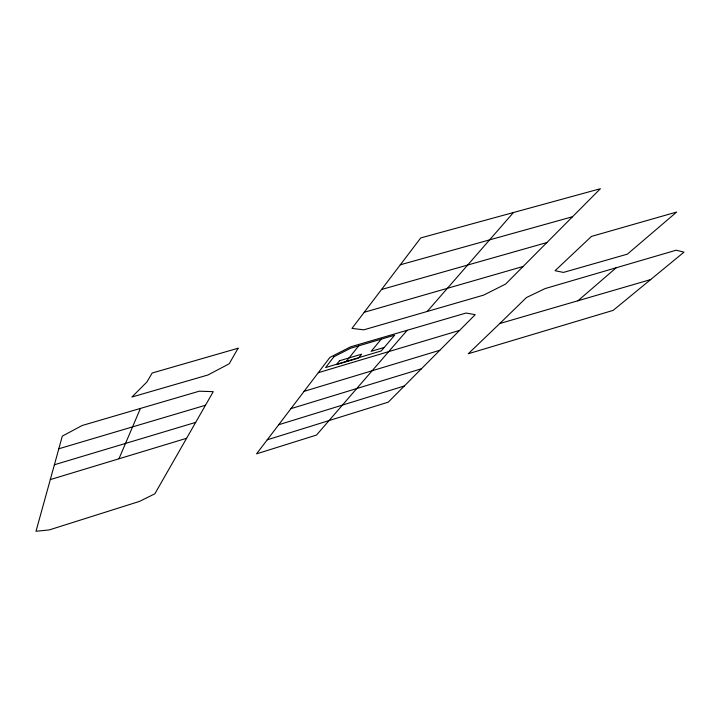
<?xml version="1.0" encoding="UTF-8"?>
<svg xmlns="http://www.w3.org/2000/svg" width="720" height="720" viewBox="0 0 720 720"><rect width="100%" height="100%" fill="white"/><g stroke="black" fill="none" stroke-linecap="round" stroke-linejoin="round"><path stroke-width="1.08" d="M50.31 479.592L62.316 436.104L82.17 425.502L199.26 391.194L213.255 391.662L154.854 493.803L139.437 501.426L49.266 529.911L36 531.279L50.31 479.592L186.597 438.282M118.989 458.712L140.427 408.429M381.546 289.494L420.75 237.915L600.381 188.721L505.656 284.04L483.615 295.128L363.771 329.841L351.972 328.392L381.546 289.494L546.894 242.55M267.255 439.803L388.26 402.156L475.218 314.676L466.065 313.029L350.505 346.878L329.895 357.417L256.572 453.843L316.512 435.051L407.169 330.282M346.311 361.377L358.713 345.843M381.231 339.183L371.133 351.342L384.246 347.427M513.54 212.409L427.203 311.472M499.788 323.523L526.464 297.531L545.112 288.576L676.197 250.2L684 252.153L613.152 310.374L468.243 353.763L499.788 323.523L650.763 279.54M577.872 300.843L616.338 267.651M278.703 424.746L404.307 386.001M290.943 408.654L421.443 368.766M304.083 391.347L439.83 350.271M54.378 464.769L195.714 422.37M318.249 372.708L459.594 330.399M58.806 448.776L205.47 405.261M364.212 312.291L523.116 266.481M400.302 264.789L572.562 216.729M238.068 348.246L229.221 363.762L207.909 375.003L131.913 397.026L146.943 381.96L152.19 373.005L238.068 348.246M333.918 356.733L325.629 367.551L381.276 350.937L394.623 335.214L350.532 348.264L333.918 356.733M339.489 360.765L336.447 364.653L358.443 358.083L361.638 354.168L339.489 360.765M591.471 236.412L555.066 270.711L563.463 272.412L627.363 254.16L676.683 212.031L591.471 236.412"/></g></svg>
